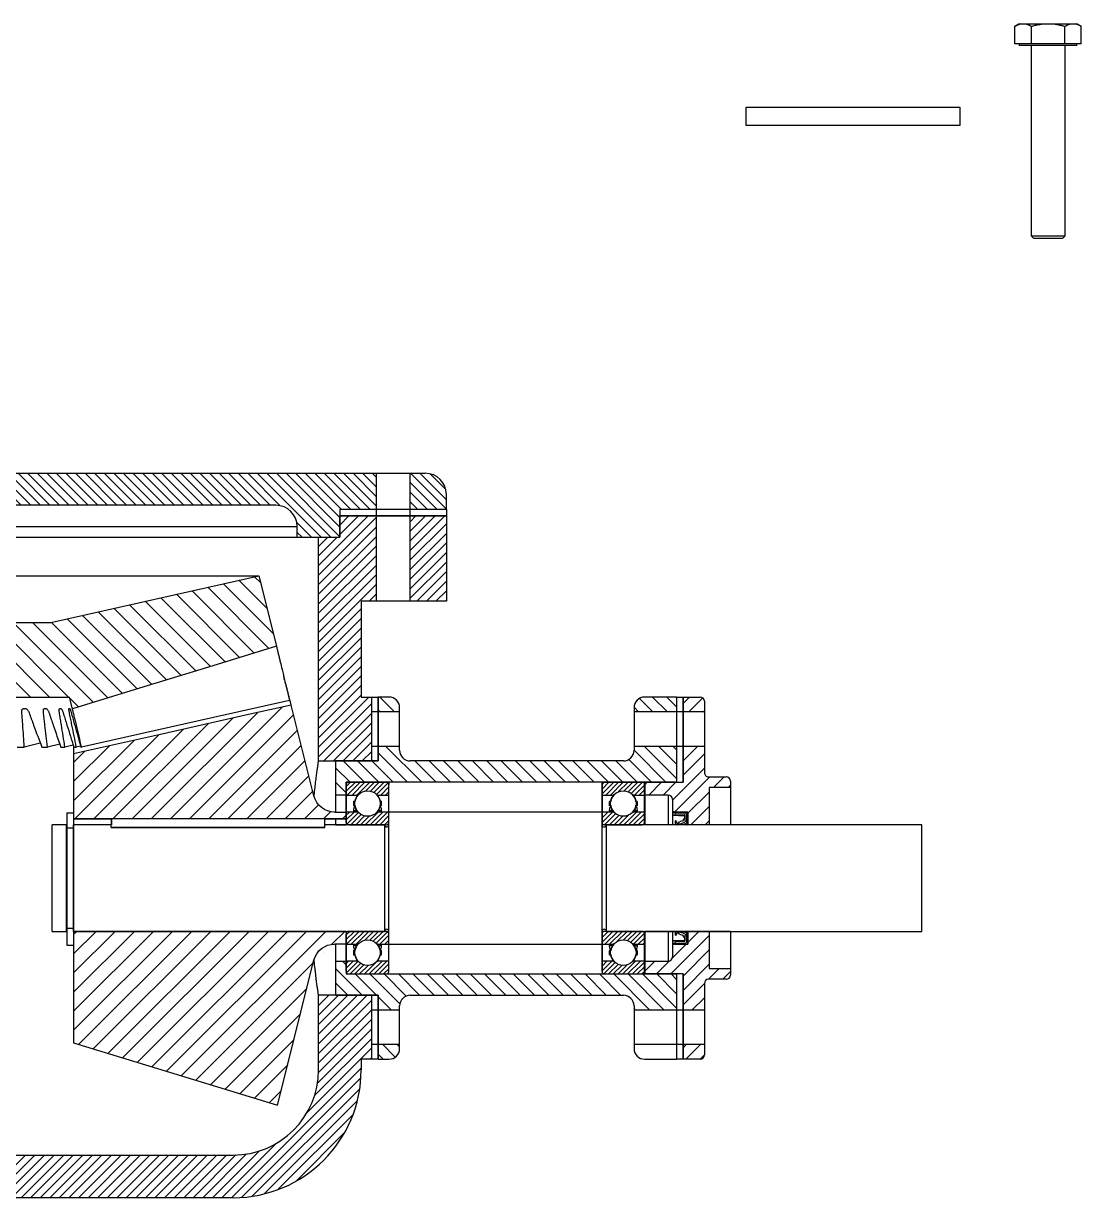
# Model space of a CAD drawing. Header units: inches. Extents: x 5.5 to 51.5, y 4.5 to 27.8.
# Drawn here: x 31.93 to 51.46, y 5.87 to 27.77 of the extents above; entities that cross this region are included whole.
import ezdxf

# ---------------------------------------------------------------- set-up
doc = ezdxf.new("R2010")
doc.units = ezdxf.units.IN
doc.header["$MEASUREMENT"] = 0

# ---------------------------------------------------------------- blocks, each defined once
blk = doc.blocks.new('Big case2')
at = {"color": 7, "linetype": 'Continuous', "lineweight": 25}
for p, q in [((385, 310), (385, 320)), ((385, 320), (435, 320)), ((402, 320), (402, 280)), ((418, 280), (418, 320)), ((435, 320), (435, 280)), ((36.5, 310), (385, 310)), ((375, 205), (375, 310)), ((395, 280), (395, 235)), ((435, 280), (395, 280)), ((395, 235), (400, 235)), ((400, 205), (400, 235)), ((375, 205), (400, 205)), ((375, 60), (375, 95)), ((400, 95), (375, 95)), ((400, 65), (400, 95)), ((395, 65), (395, 60)), ((400, 65), (395, 65)), ((90, 20), (335, 20)), ((335, 0), (90, 0))]:
    blk.add_line(p, q, dxfattribs=at)
for radius in [60, 40]:
    blk.add_arc((335, 60), radius, 270, 0, dxfattribs=at)
for points, knots in [([(372.92, 188.33), (372.94, 188.53), (372.96, 188.72), (373.24, 191.45), (373.51, 193.72), (373.81, 196.23), (373.88, 196.72), (373.99, 197.65), (374.05, 198.09), (374.21, 199.36), (374.32, 200.13), (374.5, 201.5), (374.59, 202.1), (374.7, 202.89), (374.73, 203.13), (374.79, 203.57), (374.82, 203.77), (374.95, 204.65), (375, 205), (375, 205)], [0.7451514, 0.7451514, 0.7451514, 0.7451514, 0.75, 0.75, 0.8125, 0.8125, 0.828125, 0.828125, 0.84375, 0.84375, 0.875, 0.875, 0.90625, 0.90625, 0.921875, 0.921875, 0.9375, 0.9375, 1, 1, 1, 1]), ([(375, 95), (375, 95), (374.95, 95.36), (374.8, 96.41), (374.73, 96.84), (374.62, 97.63), (374.58, 97.92), (374.5, 98.53), (374.45, 98.85), (374.22, 100.58), (374, 102.27), (373.69, 104.76), (373.63, 105.28), (373.5, 106.36), (373.44, 106.92), (373.24, 108.64), (373.11, 109.84), (372.96, 111.3), (372.94, 111.48), (372.92, 111.67)], [0, 0, 0, 0, 0.0625, 0.0625, 0.09375, 0.09375, 0.109375, 0.109375, 0.125, 0.125, 0.1875, 0.1875, 0.203125, 0.203125, 0.21875, 0.21875, 0.25, 0.25, 0.2546142, 0.2546142, 0.2546142, 0.2546142])]:
    blk.add_open_spline(points, degree=3, knots=knots, dxfattribs=at)
blk = doc.blocks.new('Gasket big case')
at = {"color": 7, "linetype": 'Continuous', "lineweight": 25}
for p, q in [((385, 1.5), (385, -1.5)), ((435, 1.5), (385, 1.5)), ((402, 1.5), (402, -1.5)), ((418, -1.5), (418, 1.5)), ((435, 1.5), (435, -1.5)), ((435, -1.5), (385, -1.5))]:
    blk.add_line(p, q, dxfattribs=at)
blk = doc.blocks.new('Big cap')
at = {"color": 7, "linetype": 'Continuous', "lineweight": 25}
for p, q in [((105, 30), (425, 30)), ((402, 30), (402, 13)), ((418, 13), (418, 30)), ((435, 13), (435, 20)), ((355, 15), (25, 15)), ((435, 13), (385, 13)), ((385, 13), (385, 0)), ((36, 5), (365, 5)), ((36.5, 0), (385, 0)), ((365, 0), (365, 5))]:
    blk.add_line(p, q, dxfattribs=at)
for centre in [(425, 20), (355, 5)]:
    blk.add_arc(centre, 10, 0, 90, dxfattribs=at)
blk = doc.blocks.new('small case')
at = {"color": 7, "linetype": 'Continuous', "lineweight": 25}
for p, q in [((227.32, 88.74), (227.32, 68.74)), ((251.32, 88.74), (227.32, 88.74)), ((237.32, 83.74), (237.32, -71.26)), ((257.32, 83.74), (237.32, 83.74)), ((238.42, 83.74), (256.22, 83.74)), ((243.32, 88.74), (243.32, 83.74)), ((310.31, 88.74), (307.32, 88.74)), ((327.32, 83.74), (307.32, 83.74)), ((308.42, 83.74), (326.22, 83.74)), ((337.32, 88.74), (313.32, 88.74)), ((321.32, 83.74), (321.32, 88.74)), ((327.32, -71.26), (327.32, 83.74)), ((337.32, 68.74), (337.32, 88.74)), ((237.32, 82.64), (237.32, 64.84)), ((327.32, 64.84), (327.32, 82.64)), ((227.32, 68.74), (197.32, 68.74)), ((197.32, 68.74), (197.32, 63.74)), ((204.32, 68.74), (204.32, 58.74)), ((220.32, 58.74), (220.32, 68.74)), ((367.32, 68.74), (337.32, 68.74)), ((344.32, 68.74), (344.32, 58.74)), ((360.32, 58.74), (360.32, 68.74)), ((367.32, 63.74), (367.32, 68.74)), ((202.32, 58.74), (222.32, 58.74)), ((342.32, 58.74), (362.32, 58.74)), ((227.32, 53.74), (227.32, -46.26)), ((337.32, -46.26), (337.32, 53.74)), ((222.32, -51.26), (202.32, -51.26)), ((204.32, -51.26), (204.32, -71.26)), ((220.32, -71.26), (220.32, -51.26)), ((362.32, -51.26), (342.32, -51.26)), ((344.32, -51.26), (344.32, -71.26)), ((360.32, -71.26), (360.32, -51.26)), ((197.32, -56.26), (197.32, -71.26)), ((367.32, -71.26), (367.32, -56.26)), ((237.32, -71.26), (197.32, -71.26)), ((367.32, -71.26), (327.32, -71.26))]:
    blk.add_line(p, q, dxfattribs=at)
for p, q in [((256.22, 83.74), (238.42, 83.74)), ((257.32, 88.74), (257.32, 83.74)), ((307.32, 88.74), (307.32, 83.74)), ((326.22, 83.74), (308.42, 83.74)), ((326.22, 83.74), (327.32, 83.74)), ((327.32, 83.74), (327.32, 82.64)), ((327.32, 82.64), (327.32, 63.74))]:
    blk.add_line(p, q)
for centre, start, end in [((202.32, 63.74), 180, 270), ((362.32, 63.74), 270, 0), ((222.32, 53.74), 0, 90), ((342.32, 53.74), 90, 180), ((222.32, -46.26), 270, 0), ((342.32, -46.26), 180, 270), ((202.32, -56.26), 90, 180), ((362.32, -56.26), 0, 90)]:
    blk.add_arc(centre, 5, start, end, dxfattribs=at)
blk = doc.blocks.new('Gasket small case')
at = {"color": 7, "linetype": 'Continuous', "lineweight": 25}
for p, q in [((-85, -1.5), (-85, 1.5)), ((-85, 1.5), (-55, 1.5)), ((-78, 1.5), (-78, -1.5)), ((-62, -1.5), (-62, 1.5)), ((-55, -1.5), (-55, 1.5)), ((55, 1.5), (55, -1.5)), ((55, 1.5), (85, 1.5)), ((62, 1.5), (62, -1.5)), ((78, -1.5), (78, 1.5)), ((85, 1.5), (85, -1.5)), ((-85, -1.5), (-55, -1.5)), ((55, -1.5), (85, -1.5))]:
    blk.add_line(p, q, dxfattribs=at)
blk = doc.blocks.new('Cap open')
at = {"color": 7, "linetype": 'Continuous', "lineweight": 25}
for p, q in [((-45.5, 40.3), (-25.05, 40.3)), ((-42.5, 40.3), (-42.5, 30.3)), ((25.05, 40.3), (45.5, 40.3)), ((42.5, 30.3), (42.5, 40.3)), ((-47.5, 30), (-47.5, 38.3)), ((47.5, 38.3), (47.5, 30)), ((-83, 28), (-49.5, 28)), ((-78, 28), (-78, 18)), ((-62, 18), (-62, 28)), ((-42.5, 30.3), (-25.05, 30.3)), ((-25.05, 30.3), (-25.05, 20.3)), ((25.05, 20.3), (25.05, 30.3)), ((25.05, 30.3), (42.5, 30.3)), ((49.5, 28), (83, 28)), ((62, 28), (62, 18)), ((78, 18), (78, 28)), ((-85, 18), (-85, 26)), ((85, 26), (85, 18)), ((-45, 18), (-85, 18)), ((-45, 0), (-45, 18)), ((-31, 20.3), (-31, 14.35)), ((-31, 20.3), (-25.05, 20.3)), ((25.05, 20.3), (31, 20.3)), ((31, 14.35), (31, 20.3)), ((45, 18), (45, 0)), ((85, 18), (45, 18)), ((-37, 13), (-25.05, 13)), ((-31, 14.35), (-31.24, 13)), ((25.05, 13), (37, 13)), ((31.24, 13), (31, 14.35)), ((-39, 11), (-39, 0)), ((-39, 11), (-25.05, 11)), ((25.05, 11), (39, 11)), ((39, 0), (39, 11)), ((-45, 0), (-25.05, 0)), ((25.05, 0), (45, 0))]:
    blk.add_line(p, q, dxfattribs=at)
for p, q in [((-25.05, 40.3), (-25.05, 19.88)), ((25.05, 40.3), (25.05, 19.88)), ((-25.05, 19.75), (-25.05, 15.43)), ((25.05, 19.75), (25.05, 15.43)), ((-25.05, 15.19), (-25.05, 0)), ((25.05, 15.19), (25.05, 0))]:
    blk.add_line(p, q)
for centre, start, end in [((-45.5, 38.3), 90, 180), ((45.5, 38.3), 0, 90), ((-83, 26), 90, 180), ((-49.5, 30), 270, 0), ((49.5, 30), 180, 270), ((83, 26), 0, 90), ((-37, 11), 90, 180), ((37, 11), 0, 90)]:
    blk.add_arc(centre, 2, start, end, dxfattribs=at)
blk = doc.blocks.new('Gasket open cap')
at = {"color": 7, "linetype": 'Continuous', "lineweight": 25}
for p, q in [((-85, -1.5), (-85, 1.5)), ((-45, 1.5), (-85, 1.5)), ((-78, 1.5), (-78, -1.5)), ((-62, -1.5), (-62, 1.5)), ((-45, -1.5), (-45, 1.5)), ((45, 1.5), (45, -1.5)), ((85, 1.5), (45, 1.5)), ((62, 1.5), (62, -1.5)), ((78, -1.5), (78, 1.5)), ((85, 1.5), (85, -1.5)), ((-45, -1.5), (-85, -1.5)), ((85, -1.5), (45, -1.5))]:
    blk.add_line(p, q, dxfattribs=at)
blk = doc.blocks.new('radial ball bearing_68_skf')
for p, q in [((-10, 43.9), (-10, 45)), ((-10, 45), (-8.9, 45)), ((-8.9, 45), (10, 45)), ((10, 45), (10, 43.9)), ((-10, 43.9), (-10, 26.1)), ((-10, -26.1), (-10, -43.9))]:
    blk.add_line(p, q)
at = {"color": 7, "linetype": 'Continuous', "lineweight": 25}
for p, q in [((8.9, 45), (-8.9, 45)), ((-10, 26.1), (-10, 43.9)), ((-10, 39), (-4.47, 39)), ((4.47, 39), (10, 39)), ((10, 26.1), (10, 43.9)), ((-5.92, 36), (-6.52, 36)), ((-6.52, 34), (-5.92, 34)), ((6.52, 36), (5.92, 36)), ((5.92, 34), (6.52, 34)), ((-4.47, 31), (-10, 31)), ((10, 31), (4.47, 31)), ((-8.9, 25), (8.9, 25)), ((-10, -43.9), (-10, -26.1)), ((8.9, -25), (-8.9, -25)), ((10, -43.9), (10, -26.1)), ((-10, -31), (-4.47, -31)), ((4.47, -31), (10, -31)), ((-5.92, -34), (-6.52, -34)), ((-6.52, -36), (-5.92, -36)), ((6.52, -34), (5.92, -34)), ((5.92, -36), (6.52, -36)), ((-4.47, -39), (-10, -39)), ((10, -39), (4.47, -39)), ((-8.9, -45), (8.9, -45))]:
    blk.add_line(p, q, dxfattribs=at)
for centre in [(0, 35), (0, -35)]:
    blk.add_circle(centre, 6)
for centre, radius, start, end in [((-8.9, 43.9), 1.1, 90, 180), ((8.9, 43.9), 1.1, 0, 90), ((0, 35), 6, 138.1897, 170.4059), ((0, 35), 6, 9.5941, 41.8103), ((0, 35), 6.6, 171.2853, 188.7147), ((0, 35), 6, 189.5941, 221.8103), ((0, 35), 6, 318.1897, 350.4059), ((0, 35), 6.6, 351.2853, 8.7147), ((0, 31.53), 6.6, 170.3536, 184.64), ((0, 31.53), 6.6, 355.36, 9.6419), ((-8.9, 26.1), 1.1, 180, 270), ((8.9, 26.1), 1.1, 270, 0), ((-8.9, -26.1), 1.1, 90, 180), ((8.9, -26.1), 1.1, 0, 90), ((0, -31.53), 6.6, 175.36, 189.6571), ((0, -35), 6, 138.1897, 170.4059), ((0, -35), 6, 9.5941, 41.8103), ((0, -31.53), 6.6, 350.3518, 4.64), ((0, -35), 6.6, 171.2853, 188.7147), ((0, -35), 6, 189.5941, 221.8103), ((0, -35), 6, 318.1897, 350.4059), ((0, -35), 6.6, 351.2853, 8.7147), ((-8.9, -43.9), 1.1, 180, 270), ((8.9, -43.9), 1.1, 270, 0)]:
    blk.add_arc(centre, radius, start, end, dxfattribs=at)
for points, knots in [([(-5.89, 33.89), (-5.99, 33.9), (-6.24, 33.95), (-6.46, 33.99), (-6.52, 34), (-6.52, 34), (-6.52, 34)], [0, 0, 0, 0, 0.232945, 0.608913, 0.996169, 1, 1, 1, 1]), ([(-5.82, 33.6), (-5.92, 33.53), (-6.18, 33.34), (-6.41, 33.02), (-6.47, 32.75), (-6.49, 32.64)], [0, 0, 0, 0, 0.25493, 0.687647, 1, 1, 1, 1]), ([(6.49, 32.64), (6.49, 32.66), (6.49, 32.85), (6.3, 33.16), (6.07, 33.46), (5.84, 33.59), (5.81, 33.61)], [0, 0, 0, 0, 0.065967, 0.490771, 0.915575, 1, 1, 1, 1]), ([(6.52, 34), (6.51, 34), (6.49, 33.99), (6.3, 33.96), (6.02, 33.91), (5.88, 33.89)], [0, 0, 0, 0, 0.269826, 0.630576, 1, 1, 1, 1]), ([(-6.46, 31), (-6.4, 31.13), (-6.29, 31.39), (-5.9, 31.74), (-5.54, 31.98), (-5.28, 32.08), (-5.24, 32.09)], [0, 0, 0, 0, 0.295418, 0.622303, 0.951212, 1, 1, 1, 1]), ([(-5.84, 31), (-5.79, 31.1), (-5.69, 31.34), (-5.41, 31.61), (-5.15, 31.76), (-5.05, 31.81)], [0, 0, 0, 0, 0.34478, 0.763601, 1, 1, 1, 1]), ([(5.06, 31.81), (5.1, 31.79), (5.34, 31.67), (5.6, 31.41), (5.81, 31.16), (5.84, 31.01), (5.84, 31)], [0, 0, 0, 0, 0.102227, 0.537271, 0.963952, 1, 1, 1, 1]), ([(5.21, 32.1), (5.39, 32.02), (5.78, 31.84), (6.17, 31.5), (6.41, 31.21), (6.44, 31.03), (6.45, 31)], [0, 0, 0, 0, 0.271349, 0.607703, 0.937232, 1, 1, 1, 1]), ([(-6.49, -32.64), (-6.49, -32.66), (-6.49, -32.85), (-6.3, -33.16), (-6.07, -33.46), (-5.84, -33.59), (-5.81, -33.61)], [0, 0, 0, 0, 0.0655955, 0.490568, 0.9155417, 1, 1, 1, 1]), ([(-5.21, -32.1), (-5.39, -32.02), (-5.78, -31.84), (-6.17, -31.5), (-6.41, -31.21), (-6.44, -31.03), (-6.45, -31)], [0, 0, 0, 0, 0.271349, 0.607703, 0.937232, 1, 1, 1, 1]), ([(-5.06, -31.82), (-5.22, -31.72), (-5.52, -31.51), (-5.77, -31.23), (-5.82, -31.05), (-5.83, -31)], [0, 0, 0, 0, 0.419362, 0.850243, 1, 1, 1, 1]), ([(5.84, -31), (5.84, -31.01), (5.81, -31.16), (5.6, -31.41), (5.34, -31.67), (5.11, -31.79), (5.05, -31.81)], [0, 0, 0, 0, 0.042904, 0.461613, 0.880071, 1, 1, 1, 1]), ([(6.46, -31), (6.4, -31.13), (6.29, -31.39), (5.9, -31.74), (5.54, -31.98), (5.28, -32.08), (5.24, -32.09)], [0, 0, 0, 0, 0.295418, 0.622303, 0.951212, 1, 1, 1, 1]), ([(5.82, -33.6), (5.92, -33.53), (6.18, -33.34), (6.41, -33.02), (6.47, -32.75), (6.49, -32.64)], [0, 0, 0, 0, 0.254886, 0.68753, 1, 1, 1, 1]), ([(-6.52, -34), (-6.51, -34), (-6.47, -33.99), (-6.24, -33.95), (-5.99, -33.9), (-5.88, -33.89)], [0, 0, 0, 0, 0.364435, 0.739357, 1, 1, 1, 1]), ([(5.89, -33.89), (5.95, -33.9), (6.18, -33.94), (6.36, -33.97), (6.5, -34), (6.52, -34), (6.52, -34)], [0, 0, 0, 0, 0.128033, 0.519428, 0.758295, 1, 1, 1, 1])]:
    blk.add_open_spline(points, degree=3, knots=knots, dxfattribs=at)
blk = doc.blocks.new('Pinion')
at = {"color": 7, "linetype": 'Continuous', "lineweight": 25}
for p, q in [((-372.86, 38.57), (-362.2, 81.19)), ((-260.09, 58.3), (-260.09, -77.33)), ((-382.56, 31), (-388, 31)), ((-388, 31), (-388, 25)), ((-260.09, 27.99), (-388, 27.99)), ((-388, 27.69), (-378, 27.69)), ((-378, 23.69), (-277.79, 23.69)), ((-277.79, 27.69), (-260.09, 27.69)), ((-260.09, 23.69), (-260.09, 23.69)), ((-388, -25), (-260.09, -25)), ((-388, -25), (-388, -31)), ((-388, -31), (-382.56, -31)), ((-260.09, -28.04), (-260.09, -28.04)), ((-355.83, -106.66), (-372.86, -38.57)), ((-260.09, -77.33), (-355.83, -106.66))]:
    blk.add_line(p, q, dxfattribs=at)
at = {"color": 7, "linetype": 'Continuous', "lineweight": 25, "flags": 128}
blk.add_lwpolyline([(-362.2, 81.19), (-342.2, 76.71), (-300.83, 67.43), (-260.09, 58.3)], dxfattribs=at)
at = {"color": 7, "linetype": 'Continuous', "lineweight": 25}
for centre, start, end in [((-382.56, 41), 270, 345.9638), ((-382.56, -41), 14.0362, 90)]:
    blk.add_arc(centre, 10, start, end, dxfattribs=at)
for points, knots in [([(-362.2, 81.19), (-362.2, 81.19), (-362.21, 81.17), (-362.2, 81.17), (-362.2, 81.18), (-362.18, 81.26), (-362.17, 81.3), (-362.14, 81.39), (-362.13, 81.45), (-362.07, 81.65), (-362.02, 81.83), (-361.94, 82.15), (-361.91, 82.26), (-361.85, 82.5), (-361.81, 82.62), (-361.71, 83.02), (-361.64, 83.3), (-361.49, 83.9), (-361.41, 84.21), (-361.24, 84.85), (-361.16, 85.18), (-360.91, 86.15), (-360.75, 86.78), (-360.43, 88.03), (-360.27, 88.65), (-359.96, 89.87), (-359.8, 90.47), (-359.5, 91.65), (-359.34, 92.23), (-359.03, 93.44), (-358.86, 94.06), (-358.7, 94.68)], [0, 0, 0, 0, 0.03125, 0.03125, 0.0625, 0.0625, 0.078125, 0.078125, 0.09375, 0.09375, 0.125, 0.125, 0.140625, 0.140625, 0.15625, 0.15625, 0.1875, 0.1875, 0.21875, 0.21875, 0.25, 0.25, 0.3125, 0.3125, 0.375, 0.375, 0.4375, 0.4375, 0.5, 0.5, 0.5698711, 0.5698711, 0.5698711, 0.5698711]), ([(-260.09, 61.85), (-260.09, 61.74), (-260.09, 61.64), (-260.09, 61.29), (-260.09, 61.04), (-260.09, 60.57), (-260.09, 60.34), (-260.09, 59.89), (-260.09, 59.68), (-260.09, 59.29), (-260.09, 59.11), (-260.09, 58.79), (-260.09, 58.66), (-260.09, 58.45), (-260.09, 58.38), (-260.09, 58.3), (-260.09, 58.29), (-260.09, 58.29), (-260.09, 58.3), (-260.09, 58.3)], [0.7359912, 0.7359912, 0.7359912, 0.7359912, 0.75, 0.75, 0.78125, 0.78125, 0.8125, 0.8125, 0.84375, 0.84375, 0.875, 0.875, 0.90625, 0.90625, 0.9375, 0.9375, 0.96875, 0.96875, 1, 1, 1, 1])]:
    blk.add_open_spline(points, degree=3, knots=knots, dxfattribs=at)
blk = doc.blocks.new('Gear')
at = {"color": 7, "linetype": 'Continuous', "lineweight": 25}
for p, q in [((225, 141.9), (347.03, 141.9)), ((249.42, 120), (347.03, 141.9)), ((347.03, 141.9), (355.29, 108.85)), ((175, 120), (249.42, 120)), ((110, 85), (258.17, 85)), ((259.54, 79.52), (258.17, 85)), ((233.58, 61.5), (236.91, 61.5)), ((244.47, 63.39), (236.91, 61.5)), ((245.17, 61.5), (247.8, 61.5)), ((253.6, 62.89), (247.8, 61.5)), ((254.08, 61.5), (255.98, 61.5)), ((259.91, 62.41), (255.98, 61.5)), ((260.2, 61.5), (261.35, 61.5)), ((263.34, 61.95), (261.35, 61.5)), ((263.47, 61.5), (263.85, 61.5))]:
    blk.add_line(p, q, dxfattribs=at)
at = {"color": 7, "linetype": 'Continuous', "lineweight": 25, "flags": 128}
for points in [[(355.29, 108.85), (323.35, 99.07), (291.07, 89.18), (259.54, 79.52)], [(361.38, 83.38), (325.73, 75.38), (263.85, 61.5)]]:
    blk.add_lwpolyline(points, dxfattribs=at)
at = {"color": 7, "linetype": 'Continuous', "lineweight": 25}
for points, knots in [([(355.29, 108.85), (355.29, 108.85), (355.28, 108.89), (355.28, 108.84), (355.29, 108.81), (355.32, 108.67), (355.34, 108.55), (355.4, 108.3), (355.42, 108.22), (355.47, 108.02), (355.49, 107.91), (355.57, 107.56), (355.64, 107.3), (355.77, 106.74), (355.84, 106.45), (355.99, 105.84), (356.07, 105.53), (356.29, 104.62), (356.44, 104.01), (356.74, 102.78), (356.89, 102.17), (357.33, 100.34), (357.62, 99.12), (359.09, 93.04), (360.25, 88.2), (361.38, 83.38)], [0, 0, 0, 0, 0.0625, 0.0625, 0.09375, 0.09375, 0.125, 0.125, 0.140625, 0.140625, 0.15625, 0.15625, 0.1875, 0.1875, 0.21875, 0.21875, 0.25, 0.25, 0.3125, 0.3125, 0.375, 0.375, 0.5, 0.5, 1, 1, 1, 1]), ([(236.91, 61.5), (236.73, 64.93), (236.51, 68.39), (236.19, 72.72), (236.13, 73.59), (236.02, 74.89), (235.99, 75.33), (235.92, 76.2), (235.88, 76.64), (235.83, 77.29), (235.81, 77.51), (235.79, 77.93), (235.79, 78.13), (235.81, 78.51), (235.84, 78.69), (235.91, 78.99), (235.96, 79.13), (236.09, 79.34), (236.17, 79.41), (236.34, 79.5), (236.43, 79.52), (236.72, 79.54), (236.92, 79.52), (237.3, 79.52), (237.49, 79.54), (237.78, 79.52), (237.88, 79.5), (238.08, 79.4), (238.19, 79.33), (238.41, 79.11), (238.51, 78.98), (238.72, 78.67), (238.82, 78.49), (239.01, 78.11), (239.1, 77.9), (239.27, 77.47), (239.35, 77.26), (239.58, 76.6), (239.74, 76.17), (240.06, 75.3), (240.21, 74.87), (240.69, 73.56), (241.01, 72.7), (242.6, 68.37), (243.88, 64.93), (245.17, 61.5)], [0, 0, 0, 0, 0.25, 0.25, 0.3125, 0.3125, 0.34375, 0.34375, 0.375, 0.375, 0.390625, 0.390625, 0.40625, 0.40625, 0.421875, 0.421875, 0.4375, 0.4375, 0.453125, 0.453125, 0.46875, 0.46875, 0.5, 0.5, 0.53125, 0.53125, 0.546875, 0.546875, 0.5625, 0.5625, 0.578125, 0.578125, 0.59375, 0.59375, 0.609375, 0.609375, 0.625, 0.625, 0.65625, 0.65625, 0.6875, 0.6875, 0.75, 0.75, 1, 1, 1, 1]), ([(247.8, 61.5), (247.45, 64.93), (247.08, 68.39), (246.57, 72.72), (246.46, 73.59), (246.3, 74.89), (246.25, 75.33), (246.14, 76.2), (246.09, 76.64), (246, 77.29), (245.98, 77.51), (245.93, 77.93), (245.92, 78.13), (245.92, 78.51), (245.92, 78.69), (245.96, 78.99), (246, 79.13), (246.08, 79.34), (246.13, 79.41), (246.26, 79.5), (246.33, 79.52), (246.54, 79.54), (246.7, 79.52), (246.99, 79.52), (247.13, 79.54), (247.35, 79.52), (247.43, 79.5), (247.59, 79.4), (247.67, 79.33), (247.85, 79.11), (247.94, 78.98), (248.12, 78.67), (248.2, 78.49), (248.37, 78.11), (248.45, 77.9), (248.61, 77.47), (248.68, 77.26), (248.9, 76.6), (249.05, 76.17), (249.34, 75.3), (249.49, 74.87), (249.93, 73.56), (250.23, 72.7), (251.7, 68.37), (252.89, 64.93), (254.08, 61.5)], [0, 0, 0, 0, 0.25, 0.25, 0.3125, 0.3125, 0.34375, 0.34375, 0.375, 0.375, 0.390625, 0.390625, 0.40625, 0.40625, 0.421875, 0.421875, 0.4375, 0.4375, 0.453125, 0.453125, 0.46875, 0.46875, 0.5, 0.5, 0.53125, 0.53125, 0.546875, 0.546875, 0.5625, 0.5625, 0.578125, 0.578125, 0.59375, 0.59375, 0.609375, 0.609375, 0.625, 0.625, 0.65625, 0.65625, 0.6875, 0.6875, 0.75, 0.75, 1, 1, 1, 1]), ([(255.98, 61.5), (255.47, 64.93), (254.94, 68.39), (254.24, 72.72), (254.1, 73.59), (253.88, 74.89), (253.81, 75.33), (253.67, 76.2), (253.6, 76.64), (253.48, 77.29), (253.45, 77.51), (253.39, 77.93), (253.36, 78.13), (253.33, 78.51), (253.32, 78.69), (253.32, 78.99), (253.33, 79.13), (253.37, 79.34), (253.4, 79.41), (253.48, 79.5), (253.53, 79.52), (253.67, 79.54), (253.78, 79.52), (253.97, 79.52), (254.06, 79.54), (254.21, 79.52), (254.27, 79.5), (254.38, 79.4), (254.44, 79.33), (254.58, 79.11), (254.65, 78.98), (254.79, 78.67), (254.87, 78.49), (255.01, 78.11), (255.08, 77.9), (255.22, 77.47), (255.29, 77.26), (255.49, 76.6), (255.62, 76.17), (255.89, 75.3), (256.03, 74.87), (256.43, 73.56), (256.7, 72.7), (258.05, 68.37), (259.13, 64.93), (260.2, 61.5)], [0, 0, 0, 0, 0.25, 0.25, 0.3125, 0.3125, 0.34375, 0.34375, 0.375, 0.375, 0.390625, 0.390625, 0.40625, 0.40625, 0.421875, 0.421875, 0.4375, 0.4375, 0.453125, 0.453125, 0.46875, 0.46875, 0.5, 0.5, 0.53125, 0.53125, 0.546875, 0.546875, 0.5625, 0.5625, 0.578125, 0.578125, 0.59375, 0.59375, 0.609375, 0.609375, 0.625, 0.625, 0.65625, 0.65625, 0.6875, 0.6875, 0.75, 0.75, 1, 1, 1, 1]), ([(261.35, 61.5), (260.69, 64.93), (260, 68.39), (259.13, 72.72), (258.95, 73.59), (258.68, 74.89), (258.59, 75.33), (258.41, 76.2), (258.33, 76.64), (258.19, 77.29), (258.14, 77.51), (258.06, 77.93), (258.02, 78.13), (257.96, 78.51), (257.93, 78.69), (257.9, 78.99), (257.89, 79.13), (257.89, 79.34), (257.89, 79.41), (257.92, 79.5), (257.94, 79.52), (258.02, 79.54), (258.07, 79.52), (258.17, 79.52), (258.21, 79.54), (258.29, 79.52), (258.32, 79.5), (258.39, 79.4), (258.43, 79.33), (258.52, 79.11), (258.57, 78.98), (258.68, 78.67), (258.74, 78.49), (258.86, 78.11), (258.92, 77.9), (259.04, 77.47), (259.1, 77.26), (259.28, 76.6), (259.4, 76.17), (259.64, 75.3), (259.77, 74.87), (260.13, 73.56), (260.37, 72.7), (261.57, 68.37), (262.53, 64.93), (263.47, 61.5)], [0, 0, 0, 0, 0.25, 0.25, 0.3125, 0.3125, 0.34375, 0.34375, 0.375, 0.375, 0.390625, 0.390625, 0.40625, 0.40625, 0.421875, 0.421875, 0.4375, 0.4375, 0.453125, 0.453125, 0.46875, 0.46875, 0.5, 0.5, 0.53125, 0.53125, 0.546875, 0.546875, 0.5625, 0.5625, 0.578125, 0.578125, 0.59375, 0.59375, 0.609375, 0.609375, 0.625, 0.625, 0.65625, 0.65625, 0.6875, 0.6875, 0.75, 0.75, 1, 1, 1, 1]), ([(263.85, 61.5), (263.05, 64.93), (262.22, 68.38), (261.18, 72.72), (260.97, 73.58), (260.65, 74.89), (260.54, 75.32), (260.33, 76.19), (260.23, 76.63), (260.07, 77.28), (260.01, 77.5), (259.91, 77.92), (259.86, 78.13), (259.77, 78.51), (259.73, 78.68), (259.66, 78.99), (259.62, 79.12), (259.58, 79.33), (259.56, 79.41), (259.54, 79.5), (259.54, 79.52), (259.54, 79.54), (259.54, 79.52), (259.54, 79.52)], [0, 0, 0, 0, 0.5, 0.5, 0.625, 0.625, 0.6875, 0.6875, 0.75, 0.75, 0.78125, 0.78125, 0.8125, 0.8125, 0.84375, 0.84375, 0.875, 0.875, 0.90625, 0.90625, 0.9375, 0.9375, 1, 1, 1, 1])]:
    blk.add_open_spline(points, degree=3, knots=knots, dxfattribs=at)
blk = doc.blocks.new('bolt')
at = {"color": 7, "linetype": 'Continuous', "lineweight": 25}
for p, q in [((-0.07432, -0.01658), (-0.07553, -0.01867)), ((-0.06601, -0.01658), (-0.07432, -0.01658)), ((-0.06601, -0.01658), (-0.06601, -0.04776)), ((-0.07553, -0.04567), (-0.07553, -0.01867)), ((-0.06521, -0.01867), (-0.06601, -0.01867)), ((-0.06521, -0.01867), (-0.06521, -0.04567)), ((-0.06601, -0.02438), (-0.07432, -0.02438)), ((0.02398, -0.02417), (-0.06521, -0.02417)), ((0.02508, -0.02527), (0.02398, -0.02417)), ((0.02398, -0.04017), (0.02398, -0.02417)), ((0.02508, -0.03907), (0.02508, -0.02527)), ((-0.06601, -0.03997), (-0.07432, -0.03997)), ((-0.06521, -0.04017), (0.02398, -0.04017)), ((0.02398, -0.04017), (0.02508, -0.03907)), ((-0.07553, -0.04567), (-0.07432, -0.04776)), ((-0.06601, -0.04776), (-0.07432, -0.04776)), ((-0.06601, -0.04567), (-0.06521, -0.04567))]:
    blk.add_line(p, q, dxfattribs=at)
for points, knots in [([(-0.07553, -0.02048), (-0.07553, -0.02039), (-0.07552, -0.01999), (-0.07543, -0.01929), (-0.07518, -0.01838), (-0.07481, -0.01748), (-0.07449, -0.01688), (-0.07432, -0.01658)], [0, 0, 0, 0, 0.070067, 0.300433, 0.530836, 0.765395, 1, 1, 1, 1]), ([(-0.07432, -0.02438), (-0.0745, -0.02406), (-0.07484, -0.02343), (-0.07522, -0.02246), (-0.07548, -0.02148), (-0.07551, -0.02081), (-0.07553, -0.02048)], [0, 0, 0, 0, 0.247711, 0.495365, 0.747705, 1, 1, 1, 1]), ([(-0.07553, -0.03217), (-0.07551, -0.03155), (-0.07549, -0.03043), (-0.0753, -0.02881), (-0.07505, -0.02732), (-0.07473, -0.02584), (-0.07446, -0.02487), (-0.07432, -0.02438)], [0, 0, 0, 0, 0.236087, 0.425697, 0.615942, 0.807773, 1, 1, 1, 1]), ([(-0.07432, -0.03997), (-0.07447, -0.03942), (-0.07476, -0.03837), (-0.07509, -0.03681), (-0.07534, -0.03528), (-0.0755, -0.03373), (-0.07552, -0.03269), (-0.07553, -0.03217)], [0, 0, 0, 0, 0.216389, 0.410734, 0.605599, 0.802395, 1, 1, 1, 1]), ([(-0.07553, -0.04386), (-0.07553, -0.04377), (-0.07552, -0.04337), (-0.07543, -0.04268), (-0.07518, -0.04177), (-0.07481, -0.04086), (-0.07449, -0.04026), (-0.07432, -0.03997)], [0, 0, 0, 0, 0.070067, 0.300433, 0.530836, 0.765395, 1, 1, 1, 1]), ([(-0.07432, -0.04776), (-0.0745, -0.04745), (-0.07484, -0.04682), (-0.07522, -0.04585), (-0.07548, -0.04486), (-0.07551, -0.0442), (-0.07553, -0.04386)], [0, 0, 0, 0, 0.247711, 0.495365, 0.747705, 1, 1, 1, 1])]:
    blk.add_open_spline(points, degree=3, knots=knots, dxfattribs=at)
blk = doc.blocks.new('Pinion shaft6')
at = {"color": 7, "linetype": 'Continuous', "lineweight": 25}
for p, q in [((50, 31), (-50, 31)), ((-50, -31), (-50, 31)), ((50, -31), (50, 31)), ((-201.31, 25), (-207.91, 25)), ((-207.91, -25), (-207.91, 25)), ((-201.31, -25), (-201.31, 25)), ((-197.91, 23.5), (-201.31, 23.5)), ((-180.22, 25), (-197.91, 25)), ((-197.91, -25), (-197.91, 25)), ((-180.22, 23.69), (-180.22, 25)), ((-180.22, 23.69), (-80, 23.69)), ((-52, 25), (-80, 25)), ((-80, 23.69), (-80, 25)), ((-52, 25), (-52, -25)), ((200, 25), (52, 25)), ((52, 25), (52, -25)), ((200, -25), (200, 25)), ((-207.91, -25), (-201.31, -25)), ((-201.31, -23.5), (-197.91, -23.5)), ((-197.91, -25), (-52, -25)), ((52, -25), (200, -25)), ((-50, -31), (50, -31))]:
    blk.add_line(p, q, dxfattribs=at)
for centre, start, end in [((-51, 25), 180, 0), ((51, 25), 180, 0), ((-51, -25), 0, 180), ((51, -25), 0, 180)]:
    blk.add_arc(centre, 1, start, end, dxfattribs=at)
blk = doc.blocks.new('TRE20050010')
at = {"color": 7, "linetype": 'Continuous', "lineweight": 25}
for p, q in [((0.52, 31), (0, 30.78)), ((0, 30.78), (0, 26.46)), ((6, 31), (0.52, 31)), ((0.59, 29.81), (0.59, 26.65)), ((6.1, 30.52), (1.3, 30.52)), ((1.4, 26.65), (1.4, 29.51)), ((1.6, 29.71), (6.1, 29.71)), ((1.6, 29.21), (1.83, 29.24)), ((1.6, 27.93), (1.6, 29.21)), ((1.83, 29.24), (7, 29.49)), ((6.52, 30.78), (6, 31)), ((6.1, 29.71), (6.1, 30.52)), ((7, 30.78), (6.52, 30.78)), ((7, 30.78), (7, 29.49)), ((0.58, 25.85), (0.08, 25.26)), ((0.08, 25.26), (0.5, 25)), ((0.2, 26.26), (0.39, 26.26)), ((0.5, 25), (1.27, 25.67)), ((0.59, 26.65), (1.4, 26.65)), ((1.96, 27.68), (1.86, 27.68)), ((2.2, 27.08), (2.21, 27.42)), ((2.22, 25.87), (5.03, 25)), ((3.98, 26.4), (2.38, 26.83)), ((5.03, 25), (6, 25.58)), ((5.47, 26.64), (5.47, 26.4)), ((6, 25.58), (6, 26.7)), ((0, -26.46), (0, -30.78)), ((0.5, -25), (0.08, -25.26)), ((0.08, -25.26), (0.58, -25.85)), ((0.39, -26.26), (0.2, -26.26)), ((1.27, -25.67), (0.5, -25)), ((1.4, -26.65), (0.59, -26.65)), ((0.59, -26.65), (0.59, -29.81)), ((1.4, -29.51), (1.4, -26.65)), ((1.86, -27.68), (1.96, -27.68)), ((2.21, -27.42), (2.2, -27.08)), ((5.03, -25), (2.22, -25.87)), ((2.38, -26.83), (3.98, -26.4)), ((6, -25.58), (5.03, -25)), ((5.47, -26.4), (5.47, -26.64)), ((6, -26.7), (6, -25.58)), ((0, -30.78), (0.52, -31)), ((0.52, -31), (6, -31)), ((1.3, -30.52), (6.1, -30.52)), ((1.6, -29.21), (1.6, -27.93)), ((1.83, -29.24), (1.6, -29.21)), ((6.1, -29.71), (1.6, -29.71)), ((7, -29.49), (1.83, -29.24)), ((6, -31), (6.52, -30.78)), ((6.1, -30.52), (6.1, -29.71)), ((6.52, -30.78), (7, -30.78))]:
    blk.add_line(p, q, dxfattribs=at)
for p, q in [((0, -31), (0, -30.78)), ((0.52, -31), (0, -31)), ((7, -29.49), (7, -30.78))]:
    blk.add_line(p, q)
for centre, radius, start, end in [((1.3, 29.81), 0.711, 90, 180), ((1.6, 29.51), 0.203, 90, 180), ((1.86, 27.93), 0.252, 180, 270), ((0.2, 26.46), 0.203, 180, 270), ((0.39, 26.01), 0.252, 319.9635, 90), ((1.92, 24.92), 1, 72.731, 131.0972), ((1.96, 27.42), 0.252, 358.4024, 90), ((2.45, 27.07), 0.252, 178.4024, 254.9255), ((4.73, 26.4), 0.749, 180, 360), ((5.74, 26.64), 0.266, 13.1736, 180), ((0.2, -26.46), 0.203, 90, 180), ((0.39, -26.01), 0.252, 270, 40.0365), ((1.92, -24.92), 1, 228.9028, 287.269), ((1.86, -27.93), 0.252, 90, 180), ((1.96, -27.42), 0.252, 270, 1.5976), ((2.45, -27.07), 0.252, 105.0745, 181.5976), ((4.73, -26.4), 0.749, 0, 180), ((5.74, -26.64), 0.266, 180, 346.8264), ((1.3, -29.81), 0.711, 180, 270), ((1.6, -29.51), 0.203, 180, 270)]:
    blk.add_arc(centre, radius, start, end, dxfattribs=at)
blk = doc.blocks.new('heavy duty external retaining ring_am2')
at = {"color": 7, "linetype": 'Continuous', "lineweight": 25}
for p, q in [((-3.2, 30.6), (-3.2, -31.49)), ((-3.2, 30.6), (0, 30.6)), ((0, 30.6), (0, -31.49)), ((0, 23.5), (-3.2, 23.5)), ((-3.2, -23.49), (0, -23.49)), ((-3.2, -31.49), (0, -31.49))]:
    blk.add_line(p, q, dxfattribs=at)

msp = doc.modelspace()

# ---------------------------------------------------------------- hatches: boundary and pattern name
h = msp.add_hatch()
h.set_pattern_fill('ANSI31', color=256, angle=90)
h.set_pattern_definition([(135, (1.3768, -2.77399), (-0.08838835, -0.08838835), [])])
h.paths.add_polyline_path([(6.785, 19.457), (6.785, 18.788), (7.455, 18.788), (7.455, 18.276), (8.242, 18.276), (8.242, 18.473, -0.414214), (8.636, 18.867), (20.841, 18.867), (20.841, 20.441), (19.266, 20.441), (19.266, 20.245, -0.414214), (18.478, 19.457)])
h.paths.add_polyline_path([(6.155, 19.457), (5.88, 19.457, 0.414214), (5.486, 19.064), (5.486, 18.788), (6.155, 18.788)])
h.paths.add_polyline_path([(25.959, 20.245), (25.959, 20.441), (24.384, 20.441), (24.384, 18.867), (36.589, 18.867, -0.414214), (36.982, 18.473), (36.982, 18.276), (37.77, 18.276), (37.77, 18.788), (38.439, 18.788), (38.439, 19.457), (26.746, 19.457, -0.414214)])
h.paths.add_polyline_path([(39.738, 18.788), (39.738, 19.064, 0.414214), (39.344, 19.457), (39.069, 19.457), (39.069, 18.788)])
h = msp.add_hatch()
h.set_pattern_fill('ANSI31', color=256)
h.paths.add_polyline_path([(7.848, 18.276), (7.455, 18.276), (7.455, 18.67), (6.785, 18.67), (6.785, 17.095), (7.061, 17.095), (7.061, 8.434, 0.414214), (9.423, 6.071), (19.069, 6.071, -0.414214), (19.266, 5.875), (20.841, 5.875), (20.841, 7.253), (19.463, 7.253, 0.414214), (19.266, 7.056, -0.414214), (19.069, 6.859), (9.423, 6.859, -0.414214), (7.848, 8.434)])
h.paths.add_polyline_path([(5.486, 17.095), (6.155, 17.095), (6.155, 18.67), (5.486, 18.67)])
h.paths.add_polyline_path([(24.384, 5.875), (25.959, 5.875, -0.414214), (26.155, 6.071), (35.801, 6.071, 0.414214), (38.163, 8.434), (38.163, 8.63), (38.36, 8.63), (38.36, 9.812), (37.376, 9.812), (37.376, 8.434, -0.414214), (35.801, 6.859), (26.155, 6.859, -0.414214), (25.959, 7.056, 0.414214), (25.762, 7.253), (24.384, 7.253)])
h.paths.add_polyline_path([(38.163, 17.095), (38.439, 17.095), (38.439, 18.67), (37.77, 18.67), (37.77, 18.276), (37.376, 18.276), (37.376, 14.142), (38.36, 14.142), (38.36, 15.323), (38.163, 15.323)])
h.paths.add_polyline_path([(39.738, 18.67), (39.069, 18.67), (39.069, 17.095), (39.738, 17.095)])
h = msp.add_hatch()
h.set_pattern_fill('ANSI31', color=256, scale=2, angle=90)
edge = h.paths.add_edge_path()
edge.add_spline(control_points=[(36.6, 16.262), (36.6, 16.262), (36.6, 16.263), (36.599, 16.264), (36.6, 16.262), (36.6, 16.262)], knot_values=[0, 0, 0, 0, 0.005707, 0.005707, 0.068207, 0.068207, 0.068207, 0.068207], degree=3, periodic=0)
edge.add_line((36.6, 16.263), (36.275, 17.563))
edge.add_line((36.275, 17.563), (32.432, 16.701))
edge.add_line((32.432, 16.701), (30.801, 16.701))
edge.add_line((30.801, 16.701), (30.801, 15.323))
edge.add_line((30.801, 15.323), (32.776, 15.323))
edge.add_line((32.776, 15.323), (32.83, 15.108))
edge.add_line((32.83, 15.108), (34.071, 15.488))
edge.add_line((34.071, 15.488), (35.342, 15.877))
edge.add_line((35.342, 15.877), (36.6, 16.262))
h.paths.add_polyline_path([(14.423, 16.701), (12.792, 16.701), (8.95, 17.563), (8.624, 16.262), (10.534, 15.677), (11.479, 15.388), (12.394, 15.108), (12.448, 15.323), (14.423, 15.323)])
h = msp.add_hatch()
h.set_pattern_fill('ANSI31', color=256, scale=2)
h.paths.add_polyline_path([(36.872, 15.173), (36.085, 14.997), (34.456, 14.632), (32.852, 14.272), (32.852, 13.079), (37.888, 13.079), (37.888, 13.197), (37.673, 13.197, -0.344151), (37.291, 13.496)])
edge = h.paths.add_edge_path()
edge.add_spline(control_points=[(37.376, 9.812), (37.376, 9.812), (37.374, 9.826), (37.368, 9.867), (37.365, 9.884), (37.361, 9.915), (37.36, 9.926), (37.356, 9.95), (37.354, 9.963), (37.345, 10.031), (37.337, 10.098), (37.324, 10.196), (37.322, 10.216), (37.317, 10.259), (37.314, 10.281), (37.307, 10.348), (37.302, 10.396), (37.296, 10.453), (37.295, 10.461), (37.294, 10.468)], knot_values=[0, 0, 0, 0, 0.0625, 0.0625, 0.09375, 0.09375, 0.109375, 0.109375, 0.125, 0.125, 0.1875, 0.1875, 0.203125, 0.203125, 0.21875, 0.21875, 0.25, 0.25, 0.254614, 0.254614, 0.254614, 0.254614], degree=3, periodic=0)
edge.add_arc((37.673, 10.363), 0.394, 90, 164.4905, ccw=False)
edge.add_line((37.673, 10.756), (37.888, 10.756))
edge.add_line((37.888, 10.756), (37.888, 10.993))
edge.add_line((37.888, 10.993), (32.852, 10.993))
edge.add_line((32.852, 10.993), (32.852, 8.932))
edge.add_line((32.852, 8.932), (36.621, 7.778))
edge.add_line((36.621, 7.778), (37.294, 10.468))
h = msp.add_hatch()
h.set_pattern_fill('ANSI31', color=256, scale=1.5, angle=90)
h.paths.add_polyline_path([(43.99, 13.749), (43.99, 14.418), (43.203, 14.418), (43.203, 14.339, -0.414214), (43.006, 14.142), (39.069, 14.142, -0.414214), (38.872, 14.339), (38.872, 14.418), (38.478, 14.418), (38.478, 14.142), (37.691, 14.142), (37.691, 13.512), (37.888, 13.512), (37.888, 13.749)])
h.paths.add_polyline_path([(38.872, 15.048), (38.872, 15.127, 0.414214), (38.675, 15.323), (38.478, 15.323), (38.478, 15.048)])
h.paths.add_polyline_path([(43.99, 15.048), (43.99, 15.323), (43.4, 15.323, 0.414214), (43.203, 15.127), (43.203, 15.048)])
h.paths.add_polyline_path([(38.478, 9.812), (38.478, 9.536), (38.872, 9.536), (38.872, 9.615, -0.414214), (39.069, 9.812), (43.006, 9.812, -0.414214), (43.203, 9.615), (43.203, 9.536), (43.99, 9.536), (43.99, 10.205), (37.888, 10.205), (37.888, 10.441), (37.691, 10.441), (37.691, 9.812)])
h.paths.add_polyline_path([(38.478, 8.906), (38.478, 8.63), (38.675, 8.63, 0.414214), (38.872, 8.827), (38.872, 8.906)])
h = msp.add_hatch()
h.set_pattern_fill('ANSI31', color=256, scale=1.5)
h.paths.add_polyline_path([(44.502, 15.245, 0.414214), (44.423, 15.323), (44.108, 15.323), (44.108, 15.048), (44.502, 15.048)])
h.paths.add_polyline_path([(44.502, 14.418), (44.108, 14.418), (44.108, 13.749), (43.99, 13.749), (43.4, 13.749), (43.4, 13.512), (43.833, 13.512, -0.414214), (43.911, 13.434), (43.911, 13.207), (43.965, 13.197), (44.199, 13.197), (44.199, 12.963), (44.592, 12.963), (44.592, 13.65), (44.986, 13.65), (44.986, 13.768, 0.414214), (44.907, 13.847), (44.581, 13.847, -0.414214), (44.502, 13.926)])
h.paths.add_polyline_path([(44.986, 10.304), (44.592, 10.304), (44.592, 10.991), (44.199, 10.991), (44.199, 10.756), (43.965, 10.756), (43.911, 10.747), (43.911, 10.52, -0.414214), (43.833, 10.441), (43.4, 10.441), (43.4, 10.205), (44.108, 10.205), (44.108, 9.536), (44.502, 9.536), (44.502, 10.028, -0.414214), (44.581, 10.107), (44.907, 10.107, 0.414214), (44.986, 10.186)])
h.paths.add_polyline_path([(44.502, 8.906), (44.108, 8.906), (44.108, 8.63), (44.423, 8.63, 0.414214), (44.502, 8.709)])
h = msp.add_hatch()
h.set_pattern_fill('ANSI31', color=256, scale=0.5)
h.paths.add_polyline_path([(38.458, 13.512), (38.675, 13.512), (38.675, 13.705, 0.414214), (38.632, 13.749), (37.931, 13.749, 0.414214), (37.888, 13.705), (37.888, 13.512), (38.105, 13.512, -0.447214)])
h.paths.add_polyline_path([(38.632, 12.961, 0.414214), (38.675, 13.004), (38.675, 13.197), (38.458, 13.197, -0.447214), (38.105, 13.197), (37.888, 13.197), (37.888, 13.004, 0.414214), (37.931, 12.961)])
h.paths.add_polyline_path([(38.458, 10.756), (38.675, 10.756), (38.675, 10.949, 0.414214), (38.632, 10.993), (37.931, 10.993, 0.414214), (37.888, 10.949), (37.888, 10.756), (38.105, 10.756, -0.447214)])
h.paths.add_polyline_path([(38.105, 10.441), (37.888, 10.441), (37.888, 10.249, 0.414214), (37.931, 10.205), (38.632, 10.205, 0.414214), (38.675, 10.249), (38.675, 10.441), (38.458, 10.441, -0.447214)])
h.paths.add_polyline_path([(42.83, 13.512, -0.447214), (43.182, 13.512), (43.4, 13.512), (43.4, 13.705, 0.414214), (43.356, 13.749), (42.655, 13.749, 0.414214), (42.612, 13.705), (42.612, 13.512)])
h.paths.add_polyline_path([(43.356, 12.961, 0.414214), (43.4, 13.004), (43.4, 13.197), (43.182, 13.197, -0.447214), (42.83, 13.197), (42.612, 13.197), (42.612, 13.004, 0.414214), (42.655, 12.961)])
h.paths.add_polyline_path([(42.655, 10.993, 0.414214), (42.612, 10.949), (42.612, 10.756), (42.83, 10.756, -0.447214), (43.182, 10.756), (43.4, 10.756), (43.4, 10.949, 0.414214), (43.356, 10.993)])
h.paths.add_polyline_path([(43.356, 10.205, 0.414214), (43.4, 10.249), (43.4, 10.441), (43.182, 10.441, -0.447214), (42.83, 10.441), (42.612, 10.441), (42.612, 10.249, 0.414214), (42.655, 10.205)])

# ---------------------------------------------------------------- linework, layer by layer
msp.add_line((37.494, 12.961), (37.494, 13.079))
for points in [[(49.221, 25.883), (45.276, 25.883), (45.276, 26.225), (49.221, 26.225)], [(33.549, 12.961), (33.549, 12.961), (33.549, 13.079), (33.549, 13.079)]]:
    msp.add_lwpolyline(points, close=True)

# ---------------------------------------------------------------- block references
for name, p, xscale, yscale, zscale, rotation in [('bolt', (52.118, 24.793), 39.37007874015748, 39.37007874015748, 39.37007874015748, 270), ('small case', (41.185, 0.862), 0.03937007874015748, 0.03937007874015748, 0.03937007874015748, 90), ('Gasket small case', (38.419, 11.977), 0.03937007874015748, 0.03937007874015748, 0.03937007874015748, 90), ('Cap open', (43.4, 11.977), 0.03937007874015748, 0.03937007874015748, 0.03937007874015748, 270), ('Gasket open cap', (44.049, 11.977), 0.03937007874015748, 0.03937007874015748, 0.03937007874015748, 90), ('TRE20050010', (44.199, 11.977), 0.03937007874015748, 0.03937007874015748, 0.03937007874015748, 180)]:
    msp.add_blockref(name, p, dxfattribs=dict(xscale=xscale, yscale=yscale, zscale=zscale, rotation=rotation))
at = {"yscale": 0.03937007874015748, "zscale": 0.03937007874015748}
for name, p, xscale in [('Big cap', (22.612, 18.276), 0.03937007874015748), ('Gasket big case', (22.612, 18.729), 0.03937007874015748), ('Big case2', (22.612, 6.071), 0.03937007874015748), ('Gear', (22.612, 11.977), 0.03937007874015748), ('Pinion', (22.612, 11.977), -0.03937007874015748), ('radial ball bearing_68_skf', (38.281, 11.977), 0.03937007874015748), ('radial ball bearing_68_skf', (43.006, 11.977), 0.03937007874015748), ('Pinion shaft6', (40.644, 11.977), 0.03937007874015748), ('heavy duty external retaining ring_am2', (32.852, 11.977), 0.03937007874015748)]:
    msp.add_blockref(name, p, dxfattribs=dict(at, xscale=xscale))

doc.saveas('drawing.dxf')
